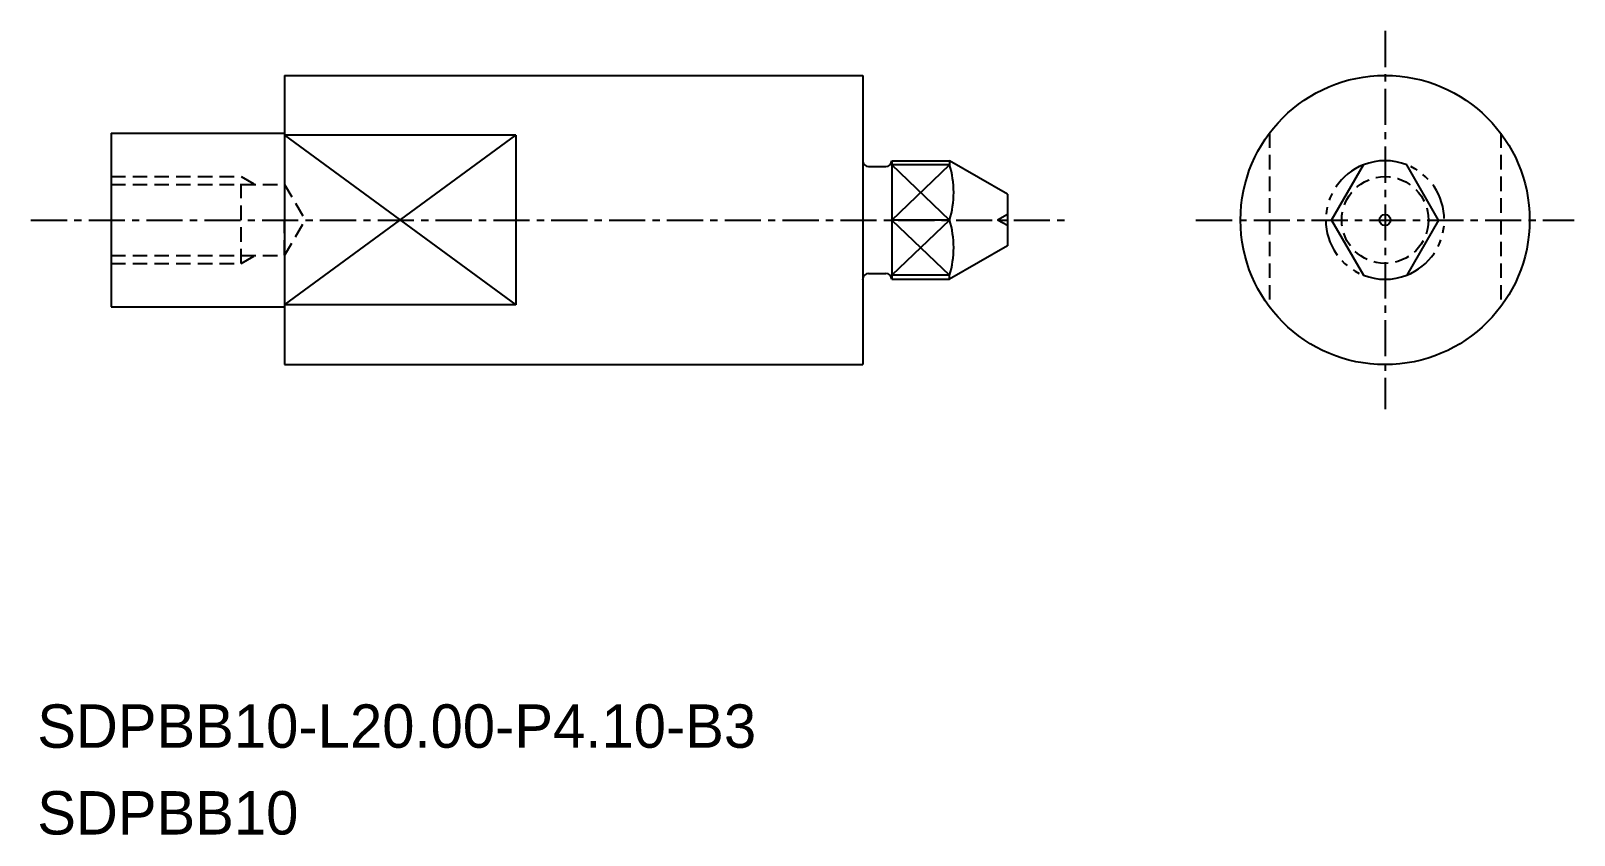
# Model space of a CAD drawing. Extents: x -1328.7 to -1275.3, y -520 to -492.2.
import ezdxf

# ---------------------------------------------------------------- set-up
doc = ezdxf.new("R2010")
doc.units = 0
for name, pattern in [('CENTER', [2, 1.25, -0.25, 0.25, -0.25]), ('DASHED', [0.75, 0.5, -0.25]), ('PHANTOM', [2.5, 1.25, -0.25, 0.25, -0.25, 0.25, -0.25])]:
    doc.linetypes.add(name, pattern=pattern)
doc.layers.get('0').update_dxf_attribs({"linetype": 'CONTINUOUS'})
doc.layers.add('CENTER', color=1, linetype='CENTER')

msp = doc.modelspace()

# ---------------------------------------------------------------- linework, layer by layer
for p, q in [((-1319.903, -493.698), (-1319.903, -503.698)), ((-1299.903, -493.698), (-1299.903, -503.698)), ((-1325.903, -495.698), (-1325.903, -501.698)), ((-1325.903, -495.698), (-1319.903, -495.698)), ((-1311.903, -495.761), (-1319.903, -495.761)), ((-1311.903, -495.761), (-1311.903, -501.634)), ((-1298.903, -496.648), (-1298.903, -500.748)), ((-1296.903, -496.79), (-1298.903, -496.79)), ((-1294.903, -497.802), (-1296.903, -496.648)), ((-1296.903, -498.698), (-1298.903, -498.698)), ((-1294.903, -499.593), (-1296.903, -500.748)), ((-1296.903, -500.605), (-1298.903, -500.605)), ((-1325.903, -501.698), (-1319.903, -501.698)), ((-1311.903, -501.634), (-1319.903, -501.634))]:
    msp.add_line(p, q)
at = {"color": 7, "linetype": 'CONTINUOUS'}
for p, q in [((-1319.903, -493.698), (-1299.903, -493.698)), ((-1299.903, -496.638), (-1299.903, -496.648)), ((-1299.703, -496.848), (-1299.103, -496.848)), ((-1298.903, -496.648), (-1298.903, -496.648)), ((-1298.903, -496.648), (-1296.903, -496.648)), ((-1283.692, -498.698), (-1282.59, -496.79)), ((-1279.989, -498.698), (-1281.09, -496.79)), ((-1283.692, -498.698), (-1282.59, -500.605)), ((-1279.989, -498.698), (-1281.09, -500.605)), ((-1299.703, -500.548), (-1299.103, -500.548)), ((-1299.903, -500.758), (-1299.903, -500.748)), ((-1298.903, -500.748), (-1296.903, -500.748)), ((-1298.903, -500.748), (-1298.903, -500.748)), ((-1319.903, -503.698), (-1299.903, -503.698))]:
    msp.add_line(p, q, dxfattribs=at)
at = {"color": 3}
for p, q in [((-1319.903, -495.761), (-1311.903, -501.634)), ((-1319.903, -501.634), (-1311.903, -495.761)), ((-1296.903, -498.698), (-1298.903, -496.79)), ((-1298.903, -498.698), (-1296.903, -496.79)), ((-1294.903, -498.506), (-1295.242, -498.698)), ((-1298.903, -498.698), (-1296.903, -500.605)), ((-1296.903, -498.698), (-1298.903, -500.605)), ((-1294.903, -498.89), (-1295.242, -498.698))]:
    msp.add_line(p, q, dxfattribs=at)
at = {"color": 3, "linetype": 'DASHED'}
for p, q in [((-1285.84, -495.698), (-1285.84, -501.698)), ((-1277.84, -495.698), (-1277.84, -501.698)), ((-1325.903, -497.198), (-1321.403, -497.198)), ((-1325.903, -497.468), (-1319.903, -497.468)), ((-1321.403, -497.198), (-1320.935, -497.468)), ((-1321.403, -500.198), (-1321.403, -497.198)), ((-1319.903, -497.468), (-1319.193, -498.698)), ((-1319.903, -497.498), (-1319.903, -498.698)), ((-1319.903, -499.927), (-1319.193, -498.698)), ((-1319.903, -499.898), (-1319.903, -498.698)), ((-1325.903, -499.927), (-1319.903, -499.927)), ((-1321.403, -500.198), (-1320.935, -499.927)), ((-1325.903, -500.198), (-1321.403, -500.198))]:
    msp.add_line(p, q, dxfattribs=at)
at = {"linetype": 'CONTINUOUS'}
for p, q in [((-1296.903, -496.648), (-1296.903, -496.79)), ((-1294.903, -497.802), (-1294.903, -499.593)), ((-1296.903, -500.748), (-1296.903, -500.605))]:
    msp.add_line(p, q, dxfattribs=at)
msp.add_circle((-1281.84, -498.698), 5, dxfattribs=at)
at = {"color": 3, "linetype": 'DASHED'}
msp.add_circle((-1281.84, -498.698), 1.5, dxfattribs=at)
msp.add_circle((-1281.84, -498.698), 0.192)
at = {"color": 7, "linetype": 'CONTINUOUS'}
for centre, start, end in [((-1299.703, -496.648), 180, 270), ((-1299.103, -496.648), 270, 0), ((-1299.703, -500.748), 90, 180), ((-1299.103, -500.748), 0, 90)]:
    msp.add_arc(centre, 0.2, start, end, dxfattribs=at)
for centre in [(-1300.028, -497.744), (-1300.028, -499.651)]:
    msp.add_arc(centre, 3.267, 343.0251, 16.9749)
at = {"color": 3, "linetype": 'PHANTOM'}
for start, end in [(111.4601, 248.5399), (291.4601, 68.5399)]:
    msp.add_arc((-1281.84, -498.698), 2.05, start, end, dxfattribs=at)
at = {"linetype": 'CONTINUOUS'}
for start, end in [(68.5399, 111.4601), (248.5399, 291.4601)]:
    msp.add_arc((-1281.84, -498.698), 2.05, start, end, dxfattribs=at)
at = {"color": 7, "linetype": 'CONTINUOUS'}
msp.add_point((-1325.903, -498.698), dxfattribs=at)
at = {"layer": 'CENTER', "color": 1, "linetype": 'CENTER'}
for p, q in [((-1281.84, -492.158), (-1281.84, -505.238)), ((-1328.68, -498.698), (-1292.903, -498.698)), ((-1288.38, -498.698), (-1275.3, -498.698))]:
    msp.add_line(p, q, dxfattribs=at)

# ---------------------------------------------------------------- texts
for s, p in [('SDPBB10-L20.00-P4.10-B3', (-1328.458, -516.947)), ('SDPBB10', (-1328.458, -519.947))]:
    msp.add_text(s, height=1.5).set_placement(p)

doc.saveas('drawing.dxf')
